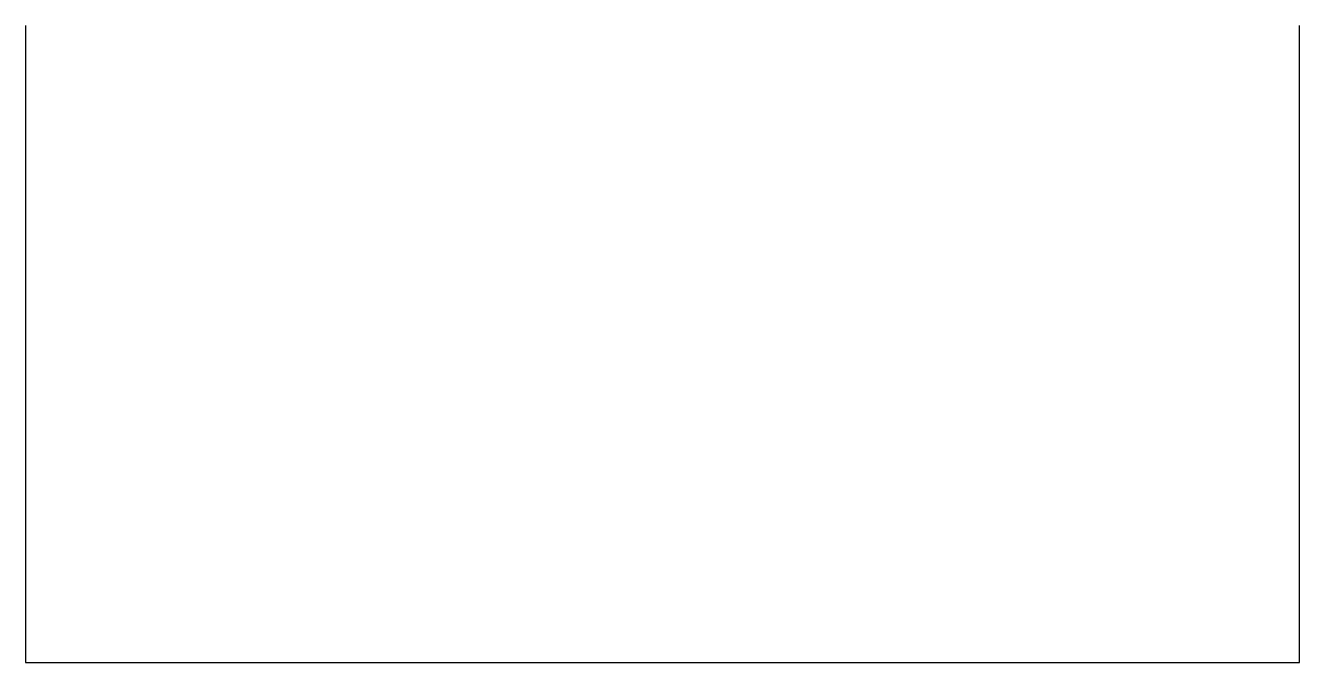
# Model space of a CAD drawing. Header units: millimetres. Extents: x 128 to 148, y -258.4 to -248.4.
import ezdxf

# ---------------------------------------------------------------- set-up
doc = ezdxf.new("R2010")
doc.units = ezdxf.units.MM
doc.linetypes.add('K5LT_BASIC', pattern=[0])

msp = doc.modelspace()

# ---------------------------------------------------------------- linework, layer by layer
at = {"color": 1, "linetype": 'K5LT_BASIC'}
for p, q in [((127.991, -248.351), (127.991, -258.351)), ((147.991, -258.351), (147.991, -248.351)), ((127.991, -258.351), (147.991, -258.351))]:
    msp.add_line(p, q, dxfattribs=at)

doc.saveas('drawing.dxf')
